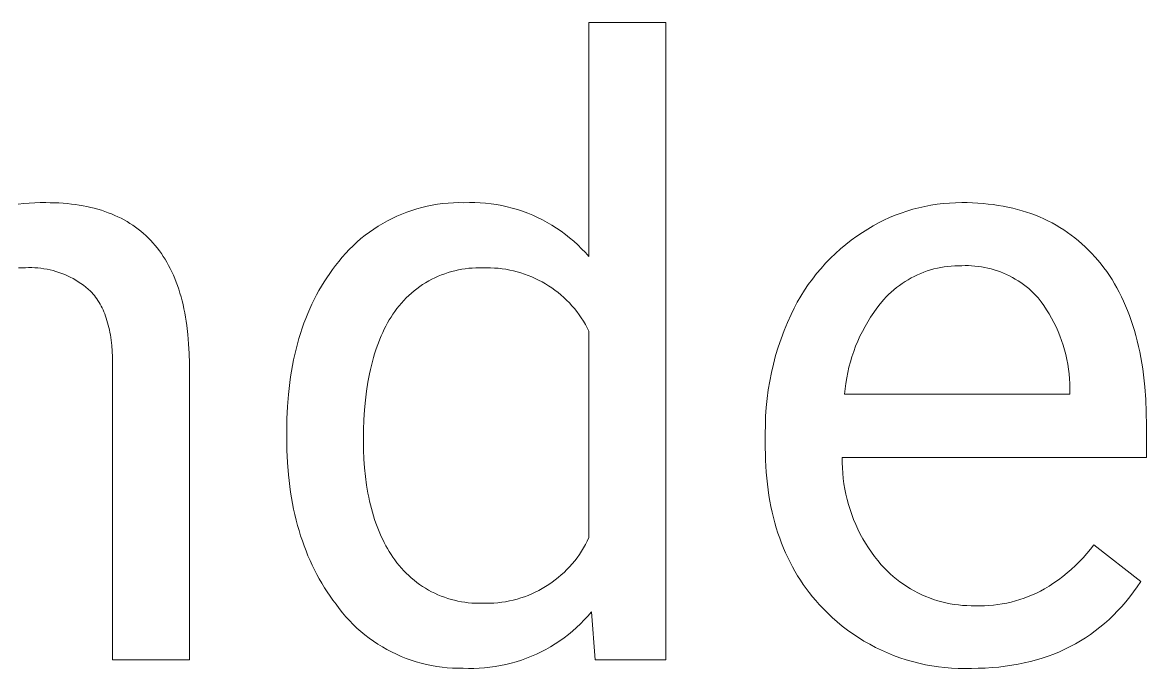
# Model space of a CAD drawing. Header units: millimetres. Extents: x 1348 to 6197, y -150 to 3238.
# Drawn here: x 4816.4 to 4901.7, y 232.7 to 281.8 of the extents above; entities that cross this region are included whole.
import ezdxf

# ---------------------------------------------------------------- set-up
doc = ezdxf.new("R2010")
doc.units = ezdxf.units.MM
doc.header["$MEASUREMENT"] = 0
doc.layers.add('Domyślny', color=7, linetype='Continuous', true_color=0x000000)

msp = doc.modelspace()

# ---------------------------------------------------------------- linework, layer by layer
at = {"layer": 'Domyślny', "color": 18, "lineweight": 15, "true_color": 0x000000}
for p, q in [((4859.392, 263.963), (4859.392, 281.759)), ((4859.392, 281.759), (4865.222, 281.759)), ((4865.222, 281.759), (4865.222, 233.315)), ((4816.041, 267.941), (4816.458, 267.995)), ((4816.458, 267.995), (4816.877, 268.034)), ((4816.877, 268.034), (4817.297, 268.059)), ((4817.297, 268.059), (4817.718, 268.07)), ((4817.718, 268.07), (4818.139, 268.067)), ((4818.139, 268.067), (4818.475, 268.064)), ((4818.475, 268.064), (4818.805, 268.055)), ((4818.805, 268.055), (4819.13, 268.04)), ((4819.13, 268.04), (4819.45, 268.019)), ((4819.45, 268.019), (4819.765, 267.992)), ((4819.765, 267.992), (4820.074, 267.959)), ((4820.074, 267.959), (4820.378, 267.921)), ((4820.378, 267.921), (4820.677, 267.876)), ((4820.677, 267.876), (4820.97, 267.825)), ((4820.97, 267.825), (4821.259, 267.769)), ((4821.259, 267.769), (4821.542, 267.706)), ((4821.542, 267.706), (4821.82, 267.637)), ((4821.82, 267.637), (4822.092, 267.563)), ((4822.092, 267.563), (4822.359, 267.483)), ((4822.359, 267.483), (4822.621, 267.396)), ((4822.621, 267.396), (4822.878, 267.304)), ((4822.878, 267.304), (4823.129, 267.205)), ((4845.172, 267.197), (4845.548, 267.343)), ((4845.548, 267.343), (4845.929, 267.475)), ((4845.929, 267.475), (4846.313, 267.595)), ((4846.313, 267.595), (4846.702, 267.702)), ((4846.702, 267.702), (4847.095, 267.795)), ((4847.095, 267.795), (4847.49, 267.874)), ((4847.49, 267.874), (4847.887, 267.94)), ((4847.887, 267.94), (4848.287, 267.993)), ((4848.287, 267.993), (4848.689, 268.032)), ((4848.689, 268.032), (4849.091, 268.057)), ((4849.091, 268.057), (4849.494, 268.068)), ((4849.494, 268.068), (4849.897, 268.065)), ((4849.897, 268.065), (4850.309, 268.077)), ((4850.309, 268.077), (4850.72, 268.074)), ((4850.72, 268.074), (4851.132, 268.057)), ((4851.132, 268.057), (4851.542, 268.026)), ((4851.542, 268.026), (4851.952, 267.98)), ((4851.952, 267.98), (4852.359, 267.92)), ((4852.359, 267.92), (4852.764, 267.846)), ((4852.764, 267.846), (4853.166, 267.758)), ((4853.166, 267.758), (4853.565, 267.656)), ((4853.565, 267.656), (4853.96, 267.54)), ((4853.96, 267.54), (4854.351, 267.41)), ((4854.351, 267.41), (4854.737, 267.267)), ((4854.737, 267.267), (4855.118, 267.11)), ((4882.659, 267.111), (4883.099, 267.277)), ((4883.099, 267.277), (4883.544, 267.427)), ((4883.544, 267.427), (4883.994, 267.562)), ((4883.994, 267.562), (4884.449, 267.681)), ((4884.449, 267.681), (4884.907, 267.785)), ((4884.907, 267.785), (4885.368, 267.872)), ((4885.368, 267.872), (4885.833, 267.944)), ((4885.833, 267.944), (4886.299, 268)), ((4886.299, 268), (4886.767, 268.039)), ((4886.767, 268.039), (4887.236, 268.063)), ((4887.236, 268.063), (4887.706, 268.07)), ((4887.706, 268.07), (4888.119, 268.066)), ((4888.119, 268.066), (4888.527, 268.053)), ((4888.527, 268.053), (4888.929, 268.032)), ((4888.929, 268.032), (4889.324, 268.002)), ((4889.324, 268.002), (4889.714, 267.963)), ((4889.714, 267.963), (4890.099, 267.916)), ((4890.099, 267.916), (4890.477, 267.861)), ((4890.477, 267.861), (4890.849, 267.797)), ((4890.849, 267.797), (4891.216, 267.724)), ((4891.216, 267.724), (4891.577, 267.643)), ((4891.577, 267.643), (4891.932, 267.553)), ((4891.932, 267.553), (4892.281, 267.455)), ((4892.281, 267.455), (4892.625, 267.348)), ((4892.625, 267.348), (4892.962, 267.233)), ((4892.962, 267.233), (4893.294, 267.109)), ((4823.129, 267.205), (4823.376, 267.101)), ((4823.376, 267.101), (4823.617, 266.991)), ((4823.617, 266.991), (4823.852, 266.875)), ((4823.852, 266.875), (4824.083, 266.752)), ((4824.083, 266.752), (4824.308, 266.624)), ((4824.308, 266.624), (4824.528, 266.49)), ((4824.528, 266.49), (4824.743, 266.35)), ((4843.379, 266.28), (4843.725, 266.488)), ((4843.725, 266.488), (4844.077, 266.683)), ((4844.077, 266.683), (4844.436, 266.867)), ((4844.436, 266.867), (4844.801, 267.038)), ((4844.801, 267.038), (4845.172, 267.197)), ((4855.118, 267.11), (4855.493, 266.94)), ((4855.493, 266.94), (4855.862, 266.757)), ((4855.862, 266.757), (4856.224, 266.562)), ((4856.224, 266.562), (4856.58, 266.354)), ((4880.966, 266.3), (4881.378, 266.525)), ((4881.378, 266.525), (4881.799, 266.735)), ((4881.799, 266.735), (4882.226, 266.93)), ((4882.226, 266.93), (4882.659, 267.111)), ((4893.294, 267.109), (4893.62, 266.976)), ((4893.62, 266.976), (4893.941, 266.835)), ((4893.941, 266.835), (4894.255, 266.685)), ((4894.255, 266.685), (4894.564, 266.526)), ((4894.564, 266.526), (4894.867, 266.359)), ((4824.743, 266.35), (4824.952, 266.204)), ((4824.952, 266.204), (4825.156, 266.052)), ((4825.156, 266.052), (4825.355, 265.894)), ((4825.355, 265.894), (4825.549, 265.73)), ((4825.549, 265.73), (4825.737, 265.56)), ((4825.737, 265.56), (4825.921, 265.384)), ((4842.074, 265.335), (4842.388, 265.587)), ((4842.388, 265.587), (4842.711, 265.83)), ((4842.711, 265.83), (4843.041, 266.06)), ((4843.041, 266.06), (4843.379, 266.28)), ((4856.58, 266.354), (4856.927, 266.133)), ((4856.927, 266.133), (4857.267, 265.901)), ((4857.267, 265.901), (4857.599, 265.657)), ((4857.599, 265.657), (4857.922, 265.401)), ((4879.731, 265.517), (4880.165, 265.809)), ((4880.165, 265.809), (4880.561, 266.062)), ((4880.561, 266.062), (4880.966, 266.3)), ((4894.867, 266.359), (4895.164, 266.183)), ((4895.164, 266.183), (4895.456, 265.999)), ((4895.456, 265.999), (4895.742, 265.806)), ((4895.742, 265.806), (4896.022, 265.604)), ((4896.022, 265.604), (4896.296, 265.393)), ((4825.921, 265.384), (4826.099, 265.202)), ((4826.099, 265.202), (4826.271, 265.015)), ((4826.271, 265.015), (4826.439, 264.821)), ((4826.439, 264.821), (4826.601, 264.621)), ((4841.187, 264.513), (4841.473, 264.797)), ((4841.473, 264.797), (4841.769, 265.071)), ((4841.769, 265.071), (4842.074, 265.335)), ((4857.922, 265.401), (4858.236, 265.134)), ((4858.236, 265.134), (4858.54, 264.857)), ((4858.54, 264.857), (4858.834, 264.569)), ((4878.495, 264.551), (4878.896, 264.887)), ((4878.896, 264.887), (4879.308, 265.209)), ((4879.308, 265.209), (4879.731, 265.517)), ((4896.296, 265.393), (4896.565, 265.174)), ((4896.565, 265.174), (4896.828, 264.947)), ((4896.828, 264.947), (4897.085, 264.71)), ((4897.085, 264.71), (4897.336, 264.465)), ((4826.601, 264.621), (4826.758, 264.416)), ((4826.758, 264.416), (4826.91, 264.204)), ((4826.91, 264.204), (4827.056, 263.986)), ((4827.056, 263.986), (4827.198, 263.763)), ((4840.389, 263.605), (4840.644, 263.917)), ((4840.644, 263.917), (4840.911, 264.22)), ((4840.911, 264.22), (4841.187, 264.513)), ((4858.834, 264.569), (4859.118, 264.271)), ((4859.118, 264.271), (4859.392, 263.963)), ((4877.366, 263.461), (4877.729, 263.837)), ((4877.729, 263.837), (4878.106, 264.201)), ((4878.106, 264.201), (4878.495, 264.551)), ((4897.336, 264.465), (4897.582, 264.211)), ((4897.582, 264.211), (4897.822, 263.949)), ((4897.822, 263.949), (4898.057, 263.678)), ((4816.363, 263.109), (4816.069, 263.11)), ((4816.596, 263.125), (4816.363, 263.109)), ((4816.83, 263.132), (4816.596, 263.125)), ((4817.064, 263.132), (4816.83, 263.132)), ((4817.298, 263.123), (4817.064, 263.132)), ((4817.531, 263.106), (4817.298, 263.123)), ((4817.764, 263.082), (4817.531, 263.106)), ((4817.996, 263.049), (4817.764, 263.082)), ((4818.226, 263.009), (4817.996, 263.049)), ((4818.455, 262.96), (4818.226, 263.009)), ((4818.682, 262.904), (4818.455, 262.96)), ((4827.198, 263.763), (4827.334, 263.533)), ((4827.334, 263.533), (4827.465, 263.298)), ((4827.465, 263.298), (4827.59, 263.057)), ((4827.59, 263.057), (4827.711, 262.809)), ((4839.695, 262.677), (4839.916, 262.984)), ((4839.916, 262.984), (4840.144, 263.285)), ((4840.144, 263.285), (4840.389, 263.605)), ((4849.731, 263.003), (4849.468, 262.954)), ((4849.997, 263.043), (4849.731, 263.003)), ((4850.263, 263.075), (4849.997, 263.043)), ((4850.53, 263.097), (4850.263, 263.075)), ((4850.798, 263.11), (4850.53, 263.097)), ((4851.066, 263.113), (4850.798, 263.11)), ((4851.334, 263.108), (4851.066, 263.113)), ((4851.626, 263.115), (4851.334, 263.108)), ((4851.918, 263.111), (4851.626, 263.115)), ((4852.21, 263.098), (4851.918, 263.111)), ((4852.501, 263.076), (4852.21, 263.098)), ((4852.791, 263.043), (4852.501, 263.076)), ((4853.08, 263), (4852.791, 263.043)), ((4853.368, 262.948), (4853.08, 263)), ((4876.679, 262.672), (4877.015, 263.073)), ((4877.015, 263.073), (4877.366, 263.461)), ((4885.596, 263.025), (4885.339, 262.953)), ((4885.855, 263.087), (4885.596, 263.025)), ((4886.116, 263.141), (4885.855, 263.087)), ((4886.379, 263.186), (4886.116, 263.141)), ((4886.643, 263.222), (4886.379, 263.186)), ((4886.908, 263.248), (4886.643, 263.222)), ((4887.173, 263.266), (4886.908, 263.248)), ((4887.44, 263.275), (4887.173, 263.266)), ((4887.706, 263.274), (4887.44, 263.275)), ((4887.956, 263.281), (4887.706, 263.274)), ((4888.206, 263.279), (4887.956, 263.281)), ((4888.456, 263.269), (4888.206, 263.279)), ((4888.705, 263.25), (4888.456, 263.269)), ((4888.953, 263.223), (4888.705, 263.25)), ((4889.201, 263.187), (4888.953, 263.223)), ((4889.447, 263.143), (4889.201, 263.187)), ((4889.691, 263.091), (4889.447, 263.143)), ((4889.934, 263.03), (4889.691, 263.091)), ((4890.174, 262.961), (4889.934, 263.03)), ((4890.412, 262.884), (4890.174, 262.961)), ((4898.057, 263.678), (4898.283, 263.4)), ((4898.283, 263.4), (4898.503, 263.115)), ((4898.503, 263.115), (4898.715, 262.823)), ((4818.907, 262.84), (4818.682, 262.904)), ((4819.13, 262.768), (4818.907, 262.84)), ((4819.35, 262.689), (4819.13, 262.768)), ((4819.567, 262.602), (4819.35, 262.689)), ((4819.782, 262.508), (4819.567, 262.602)), ((4819.992, 262.407), (4819.782, 262.508)), ((4820.2, 262.298), (4819.992, 262.407)), ((4820.403, 262.183), (4820.2, 262.298)), ((4820.602, 262.06), (4820.403, 262.183)), ((4827.711, 262.809), (4827.826, 262.556)), ((4827.826, 262.556), (4827.936, 262.297)), ((4827.936, 262.297), (4828.041, 262.031)), ((4839.275, 262.044), (4839.481, 262.363)), ((4839.481, 262.363), (4839.695, 262.677)), ((4847.215, 262.114), (4846.984, 261.979)), ((4847.451, 262.241), (4847.215, 262.114)), ((4847.692, 262.36), (4847.451, 262.241)), ((4847.936, 262.471), (4847.692, 262.36)), ((4848.184, 262.573), (4847.936, 262.471)), ((4848.435, 262.667), (4848.184, 262.573)), ((4848.689, 262.752), (4848.435, 262.667)), ((4848.947, 262.828), (4848.689, 262.752)), ((4849.206, 262.895), (4848.947, 262.828)), ((4849.468, 262.954), (4849.206, 262.895)), ((4853.653, 262.885), (4853.368, 262.948)), ((4853.936, 262.813), (4853.653, 262.885)), ((4854.217, 262.732), (4853.936, 262.813)), ((4854.494, 262.641), (4854.217, 262.732)), ((4854.768, 262.54), (4854.494, 262.641)), ((4855.039, 262.431), (4854.768, 262.54)), ((4855.306, 262.312), (4855.039, 262.431)), ((4855.569, 262.184), (4855.306, 262.312)), ((4855.827, 262.047), (4855.569, 262.184)), ((4876.049, 261.837), (4876.356, 262.26)), ((4876.356, 262.26), (4876.679, 262.672)), ((4883.632, 262.213), (4883.405, 262.075)), ((4883.865, 262.344), (4883.632, 262.213)), ((4884.101, 262.466), (4883.865, 262.344)), ((4884.342, 262.58), (4884.101, 262.466)), ((4884.586, 262.686), (4884.342, 262.58)), ((4884.834, 262.784), (4884.586, 262.686)), ((4885.085, 262.873), (4884.834, 262.784)), ((4885.339, 262.953), (4885.085, 262.873)), ((4890.647, 262.799), (4890.412, 262.884)), ((4890.879, 262.706), (4890.647, 262.799)), ((4891.107, 262.606), (4890.879, 262.706)), ((4891.333, 262.497), (4891.107, 262.606)), ((4891.554, 262.381), (4891.333, 262.497)), ((4891.771, 262.257), (4891.554, 262.381)), ((4891.984, 262.127), (4891.771, 262.257)), ((4892.192, 261.988), (4891.984, 262.127)), ((4898.715, 262.823), (4898.92, 262.523)), ((4898.92, 262.523), (4899.118, 262.216)), ((4899.118, 262.216), (4899.308, 261.902)), ((4820.797, 261.931), (4820.602, 262.06)), ((4820.988, 261.795), (4820.797, 261.931)), ((4821.174, 261.653), (4820.988, 261.795)), ((4821.354, 261.504), (4821.174, 261.653)), ((4821.53, 261.349), (4821.354, 261.504)), ((4821.633, 261.238), (4821.53, 261.349)), ((4828.041, 262.031), (4828.14, 261.76)), ((4828.14, 261.76), (4828.234, 261.483)), ((4828.234, 261.483), (4828.323, 261.2)), ((4838.699, 261.049), (4838.883, 261.387)), ((4838.883, 261.387), (4839.076, 261.718)), ((4839.076, 261.718), (4839.275, 262.044)), ((4846.108, 261.361), (4845.903, 261.188)), ((4846.319, 261.527), (4846.108, 261.361)), ((4846.535, 261.685), (4846.319, 261.527)), ((4846.757, 261.836), (4846.535, 261.685)), ((4846.984, 261.979), (4846.757, 261.836)), ((4856.08, 261.902), (4855.827, 262.047)), ((4856.328, 261.748), (4856.08, 261.902)), ((4856.571, 261.585), (4856.328, 261.748)), ((4856.808, 261.415), (4856.571, 261.585)), ((4857.039, 261.236), (4856.808, 261.415)), ((4875.478, 260.96), (4875.755, 261.404)), ((4875.755, 261.404), (4876.049, 261.837)), ((4882.344, 261.271), (4882.15, 261.09)), ((4882.545, 261.447), (4882.344, 261.271)), ((4882.752, 261.615), (4882.545, 261.447)), ((4882.964, 261.776), (4882.752, 261.615)), ((4883.182, 261.929), (4882.964, 261.776)), ((4883.405, 262.075), (4883.182, 261.929)), ((4892.396, 261.843), (4892.192, 261.988)), ((4892.594, 261.691), (4892.396, 261.843)), ((4892.788, 261.533), (4892.594, 261.691)), ((4892.975, 261.368), (4892.788, 261.533)), ((4893.157, 261.196), (4892.975, 261.368)), ((4899.308, 261.902), (4899.491, 261.581)), ((4899.491, 261.581), (4899.668, 261.252)), ((4899.668, 261.252), (4899.837, 260.915)), ((4821.732, 261.123), (4821.633, 261.238)), ((4821.828, 261.005), (4821.732, 261.123)), ((4821.921, 260.882), (4821.828, 261.005)), ((4822.011, 260.756), (4821.921, 260.882)), ((4822.097, 260.625), (4822.011, 260.756)), ((4822.18, 260.491), (4822.097, 260.625)), ((4822.26, 260.353), (4822.18, 260.491)), ((4828.323, 261.2), (4828.407, 260.911)), ((4828.407, 260.911), (4828.486, 260.616)), ((4828.486, 260.616), (4828.559, 260.315)), ((4838.351, 260.356), (4838.521, 260.706)), ((4838.521, 260.706), (4838.699, 261.049)), ((4845.145, 260.43), (4844.973, 260.225)), ((4845.325, 260.629), (4845.145, 260.43)), ((4845.511, 260.822), (4845.325, 260.629)), ((4845.704, 261.009), (4845.511, 260.822)), ((4845.903, 261.188), (4845.704, 261.009)), ((4857.264, 261.05), (4857.039, 261.236)), ((4857.483, 260.856), (4857.264, 261.05)), ((4857.694, 260.655), (4857.483, 260.856)), ((4857.899, 260.447), (4857.694, 260.655)), ((4858.097, 260.232), (4857.899, 260.447)), ((4874.969, 260.046), (4875.216, 260.508)), ((4875.216, 260.508), (4875.478, 260.96)), ((4881.78, 260.706), (4881.515, 260.385)), ((4881.961, 260.901), (4881.78, 260.706)), ((4882.15, 261.09), (4881.961, 260.901)), ((4893.333, 261.019), (4893.157, 261.196)), ((4893.503, 260.836), (4893.333, 261.019)), ((4893.73, 260.541), (4893.503, 260.836)), ((4893.947, 260.238), (4893.73, 260.541)), ((4899.837, 260.915), (4899.998, 260.572)), ((4899.998, 260.572), (4900.153, 260.221)), ((4822.337, 260.211), (4822.26, 260.353)), ((4822.41, 260.066), (4822.337, 260.211)), ((4822.48, 259.916), (4822.41, 260.066)), ((4822.547, 259.763), (4822.48, 259.916)), ((4822.61, 259.605), (4822.547, 259.763)), ((4822.67, 259.444), (4822.61, 259.605)), ((4828.559, 260.315), (4828.627, 260.008)), ((4828.627, 260.008), (4828.69, 259.695)), ((4828.69, 259.695), (4828.748, 259.376)), ((4837.883, 259.271), (4838.032, 259.639)), ((4838.032, 259.639), (4838.187, 260.001)), ((4838.187, 260.001), (4838.351, 260.356)), ((4844.503, 259.588), (4844.361, 259.373)), ((4844.649, 259.797), (4844.503, 259.588)), ((4844.807, 260.014), (4844.649, 259.797)), ((4844.973, 260.225), (4844.807, 260.014)), ((4858.287, 260.01), (4858.097, 260.232)), ((4858.469, 259.782), (4858.287, 260.01)), ((4858.644, 259.548), (4858.469, 259.782)), ((4858.81, 259.308), (4858.644, 259.548)), ((4874.465, 258.966), (4874.739, 259.576)), ((4874.739, 259.576), (4874.969, 260.046)), ((4881.017, 259.716), (4880.785, 259.369)), ((4881.26, 260.054), (4881.017, 259.716)), ((4881.515, 260.385), (4881.26, 260.054)), ((4894.153, 259.928), (4893.947, 260.238)), ((4894.349, 259.612), (4894.153, 259.928)), ((4894.534, 259.289), (4894.349, 259.612)), ((4900.153, 260.221), (4900.3, 259.862)), ((4900.3, 259.862), (4900.441, 259.497)), ((4822.728, 259.279), (4822.67, 259.444)), ((4822.781, 259.111), (4822.728, 259.279)), ((4822.832, 258.938), (4822.781, 259.111)), ((4822.879, 258.762), (4822.832, 258.938)), ((4822.924, 258.581), (4822.879, 258.762)), ((4828.748, 259.376), (4828.801, 259.051)), ((4828.801, 259.051), (4828.848, 258.72)), ((4828.848, 258.72), (4828.927, 258.04)), ((4837.607, 258.518), (4837.741, 258.898)), ((4837.741, 258.898), (4837.883, 259.271)), ((4844.092, 258.923), (4843.964, 258.689)), ((4844.224, 259.151), (4844.092, 258.923)), ((4844.361, 259.373), (4844.224, 259.151)), ((4858.969, 259.062), (4858.81, 259.308)), ((4859.119, 258.812), (4858.969, 259.062)), ((4859.26, 258.556), (4859.119, 258.812)), ((4874.21, 258.348), (4874.465, 258.966)), ((4880.565, 259.015), (4880.357, 258.654)), ((4880.785, 259.369), (4880.565, 259.015)), ((4894.708, 258.96), (4894.534, 259.289)), ((4894.871, 258.626), (4894.708, 258.96)), ((4900.441, 259.497), (4900.574, 259.123)), ((4900.574, 259.123), (4900.7, 258.743)), ((4900.7, 258.743), (4900.818, 258.355)), ((4822.965, 258.397), (4822.924, 258.581)), ((4823.002, 258.209), (4822.965, 258.397)), ((4823.037, 258.018), (4823.002, 258.209)), ((4823.068, 257.822), (4823.037, 258.018)), ((4828.927, 258.04), (4828.985, 257.337)), ((4837.36, 257.74), (4837.48, 258.132)), ((4837.48, 258.132), (4837.607, 258.518)), ((4843.608, 257.948), (4843.498, 257.688)), ((4843.722, 258.201), (4843.608, 257.948)), ((4843.841, 258.448), (4843.722, 258.201)), ((4843.964, 258.689), (4843.841, 258.448)), ((4859.392, 258.296), (4859.26, 258.556)), ((4859.392, 242.616), (4859.392, 258.296)), ((4873.976, 257.721), (4874.21, 258.348)), ((4879.976, 257.913), (4879.805, 257.533)), ((4880.16, 258.287), (4879.976, 257.913)), ((4880.357, 258.654), (4880.16, 258.287)), ((4895.023, 258.286), (4894.871, 258.626)), ((4895.163, 257.941), (4895.023, 258.286)), ((4895.291, 257.592), (4895.163, 257.941)), ((4900.818, 258.355), (4900.93, 257.959)), ((4900.93, 257.959), (4901.034, 257.557)), ((4823.097, 257.623), (4823.068, 257.822)), ((4823.144, 257.213), (4823.097, 257.623)), ((4823.178, 256.787), (4823.144, 257.213)), ((4828.985, 257.337), (4829.022, 256.61)), ((4837.142, 256.939), (4837.248, 257.343)), ((4837.248, 257.343), (4837.36, 257.74)), ((4843.293, 257.15), (4843.197, 256.872)), ((4843.393, 257.422), (4843.293, 257.15)), ((4843.498, 257.688), (4843.393, 257.422)), ((4873.569, 256.447), (4873.762, 257.088)), ((4873.762, 257.088), (4873.976, 257.721)), ((4879.646, 257.148), (4879.499, 256.757)), ((4879.805, 257.533), (4879.646, 257.148)), ((4895.408, 257.239), (4895.291, 257.592)), ((4895.513, 256.882), (4895.408, 257.239)), ((4901.034, 257.557), (4901.131, 257.146)), ((4901.131, 257.146), (4901.221, 256.728)), ((4823.2, 256.347), (4823.178, 256.787)), ((4823.209, 255.891), (4823.2, 256.347)), ((4829.022, 256.61), (4829.039, 255.859)), ((4836.953, 256.113), (4837.044, 256.529)), ((4837.044, 256.529), (4837.142, 256.939)), ((4843.02, 256.296), (4842.938, 255.999)), ((4843.106, 256.587), (4843.02, 256.296)), ((4843.197, 256.872), (4843.106, 256.587)), ((4873.396, 255.801), (4873.569, 256.447)), ((4879.366, 256.362), (4879.246, 255.963)), ((4879.499, 256.757), (4879.366, 256.362)), ((4895.605, 256.521), (4895.513, 256.882)), ((4895.686, 256.158), (4895.605, 256.521)), ((4895.754, 255.792), (4895.686, 256.158)), ((4901.221, 256.728), (4901.304, 256.303)), ((4901.304, 256.303), (4901.379, 255.871)), ((4823.209, 233.316), (4823.209, 255.891)), ((4829.039, 255.859), (4829.039, 233.316)), ((4836.793, 255.264), (4836.87, 255.692)), ((4836.87, 255.692), (4836.953, 256.113)), ((4842.788, 255.386), (4842.72, 255.07)), ((4842.861, 255.696), (4842.788, 255.386)), ((4842.938, 255.999), (4842.861, 255.696)), ((4873.245, 255.15), (4873.396, 255.801)), ((4879.139, 255.56), (4879.046, 255.154)), ((4879.246, 255.963), (4879.139, 255.56)), ((4895.81, 255.424), (4895.754, 255.792)), ((4895.853, 255.055), (4895.81, 255.424)), ((4901.379, 255.871), (4901.447, 255.43)), ((4901.447, 255.43), (4901.509, 254.983)), ((4836.663, 254.39), (4836.724, 254.83)), ((4836.724, 254.83), (4836.793, 255.264)), ((4842.72, 255.07), (4842.598, 254.42)), ((4873.006, 253.834), (4873.115, 254.494)), ((4873.115, 254.494), (4873.245, 255.15)), ((4878.966, 254.745), (4878.9, 254.333)), ((4879.046, 255.154), (4878.966, 254.745)), ((4895.885, 254.684), (4895.853, 255.055)), ((4895.903, 254.312), (4895.885, 254.684)), ((4901.509, 254.983), (4901.609, 254.065)), ((4836.561, 253.493), (4836.608, 253.945)), ((4836.608, 253.945), (4836.663, 254.39)), ((4842.495, 253.744), (4842.41, 253.044)), ((4842.598, 254.42), (4842.495, 253.744)), ((4872.919, 253.171), (4873.006, 253.834)), ((4878.847, 253.919), (4878.808, 253.504)), ((4878.9, 254.333), (4878.847, 253.919)), ((4895.909, 253.94), (4895.903, 254.312)), ((4895.909, 253.504), (4895.909, 253.94)), ((4901.609, 254.065), (4901.681, 253.117)), ((4836.488, 252.572), (4836.561, 253.493)), ((4842.41, 253.044), (4842.344, 252.319)), ((4872.853, 252.505), (4872.919, 253.171)), ((4878.808, 253.504), (4895.909, 253.504)), ((4901.681, 253.117), (4901.724, 252.139)), ((4836.444, 251.627), (4836.488, 252.572)), ((4842.344, 252.319), (4842.297, 251.569)), ((4872.809, 251.838), (4872.853, 252.505)), ((4901.724, 252.139), (4901.739, 251.131)), ((4836.43, 250.658), (4836.444, 251.627)), ((4842.297, 251.569), (4842.269, 250.795)), ((4872.785, 250.501), (4872.786, 251.17)), ((4872.786, 251.17), (4872.809, 251.838)), ((4901.739, 251.131), (4901.739, 248.708)), ((4836.43, 250.222), (4836.43, 250.658)), ((4836.444, 249.255), (4836.43, 250.222)), ((4842.269, 250.795), (4842.259, 249.995)), ((4872.785, 249.435), (4872.785, 250.501)), ((4842.259, 249.995), (4842.269, 249.279)), ((4872.79, 248.961), (4872.785, 249.435)), ((4836.489, 248.312), (4836.444, 249.255)), ((4842.269, 249.279), (4842.297, 248.582)), ((4842.297, 248.582), (4842.344, 247.904)), ((4872.802, 248.493), (4872.79, 248.961)), ((4872.824, 248.031), (4872.802, 248.493)), ((4878.631, 248.708), (4878.629, 248.305)), ((4901.739, 248.708), (4878.631, 248.708)), ((4836.562, 247.393), (4836.489, 248.312)), ((4842.344, 247.904), (4842.41, 247.247)), ((4872.853, 247.575), (4872.824, 248.031)), ((4878.629, 248.305), (4878.641, 247.902)), ((4878.641, 247.902), (4878.667, 247.5)), ((4836.61, 246.942), (4836.562, 247.393)), ((4836.665, 246.497), (4836.61, 246.942)), ((4842.41, 247.247), (4842.495, 246.609)), ((4872.892, 247.125), (4872.853, 247.575)), ((4872.939, 246.681), (4872.892, 247.125)), ((4878.667, 247.5), (4878.706, 247.098)), ((4878.706, 247.098), (4878.758, 246.698)), ((4836.728, 246.058), (4836.665, 246.497)), ((4836.798, 245.624), (4836.728, 246.058)), ((4842.495, 246.609), (4842.598, 245.991)), ((4842.598, 245.991), (4842.657, 245.69)), ((4872.994, 246.243), (4872.939, 246.681)), ((4873.058, 245.811), (4872.994, 246.243)), ((4878.758, 246.698), (4878.824, 246.3)), ((4878.824, 246.3), (4878.903, 245.905)), ((4878.903, 245.905), (4878.995, 245.512)), ((4836.875, 245.196), (4836.798, 245.624)), ((4836.959, 244.774), (4836.875, 245.196)), ((4842.657, 245.69), (4842.72, 245.394)), ((4842.72, 245.394), (4842.788, 245.102)), ((4842.788, 245.102), (4842.861, 244.816)), ((4873.13, 245.385), (4873.058, 245.811)), ((4873.211, 244.965), (4873.13, 245.385)), ((4878.995, 245.512), (4879.1, 245.123)), ((4879.1, 245.123), (4879.219, 244.738)), ((4837.051, 244.358), (4836.959, 244.774)), ((4837.15, 243.948), (4837.051, 244.358)), ((4842.861, 244.816), (4842.938, 244.535)), ((4842.938, 244.535), (4843.02, 244.258)), ((4843.02, 244.258), (4843.106, 243.987)), ((4873.3, 244.551), (4873.211, 244.965)), ((4873.398, 244.143), (4873.3, 244.551)), ((4879.219, 244.738), (4879.35, 244.356)), ((4879.35, 244.356), (4879.493, 243.979)), ((4837.257, 243.543), (4837.15, 243.948)), ((4837.37, 243.145), (4837.257, 243.543)), ((4843.106, 243.987), (4843.197, 243.721)), ((4843.197, 243.721), (4843.293, 243.46)), ((4843.293, 243.46), (4843.393, 243.203)), ((4873.505, 243.741), (4873.398, 244.143)), ((4873.62, 243.344), (4873.505, 243.741)), ((4873.743, 242.954), (4873.62, 243.344)), ((4879.493, 243.979), (4879.65, 243.608)), ((4879.65, 243.608), (4879.818, 243.241)), ((4837.491, 242.752), (4837.37, 243.145)), ((4837.619, 242.364), (4837.491, 242.752)), ((4843.393, 243.203), (4843.498, 242.952)), ((4843.498, 242.952), (4843.608, 242.706)), ((4843.608, 242.706), (4843.722, 242.465)), ((4859.264, 242.348), (4859.392, 242.616)), ((4873.875, 242.57), (4873.743, 242.954)), ((4874.016, 242.192), (4873.875, 242.57)), ((4879.818, 243.241), (4879.999, 242.881)), ((4879.999, 242.881), (4880.192, 242.526)), ((4880.192, 242.526), (4880.396, 242.179)), ((4837.755, 241.983), (4837.619, 242.364)), ((4837.898, 241.607), (4837.755, 241.983)), ((4843.722, 242.465), (4843.841, 242.229)), ((4843.841, 242.229), (4843.964, 241.998)), ((4843.964, 241.998), (4844.092, 241.773)), ((4844.092, 241.773), (4844.224, 241.552)), ((4858.825, 241.573), (4858.98, 241.826)), ((4858.98, 241.826), (4859.127, 242.085)), ((4859.127, 242.085), (4859.264, 242.348)), ((4874.165, 241.82), (4874.016, 242.192)), ((4874.322, 241.454), (4874.165, 241.82)), ((4880.396, 242.179), (4880.612, 241.838)), ((4880.612, 241.838), (4880.839, 241.505)), ((4897.205, 241.4), (4897.475, 241.724)), ((4897.475, 241.724), (4897.734, 242.055)), ((4897.734, 242.055), (4901.303, 239.278)), ((4838.048, 241.237), (4837.898, 241.607)), ((4838.205, 240.873), (4838.048, 241.237)), ((4838.37, 240.515), (4838.205, 240.873)), ((4844.224, 241.552), (4844.361, 241.336)), ((4844.361, 241.336), (4844.503, 241.126)), ((4844.503, 241.126), (4844.649, 240.92)), ((4844.649, 240.92), (4844.807, 240.706)), ((4858.119, 240.619), (4858.308, 240.848)), ((4858.308, 240.848), (4858.489, 241.084)), ((4858.489, 241.084), (4858.661, 241.326)), ((4858.661, 241.326), (4858.825, 241.573)), ((4874.488, 241.094), (4874.322, 241.454)), ((4874.663, 240.74), (4874.488, 241.094)), ((4880.839, 241.505), (4881.078, 241.18)), ((4881.078, 241.18), (4881.326, 240.862)), ((4881.326, 240.862), (4881.586, 240.554)), ((4896.334, 240.486), (4896.634, 240.781)), ((4896.634, 240.781), (4896.925, 241.086)), ((4896.925, 241.086), (4897.205, 241.4)), ((4838.541, 240.162), (4838.37, 240.515)), ((4838.721, 239.815), (4838.541, 240.162)), ((4844.807, 240.706), (4844.972, 240.497)), ((4844.972, 240.497), (4845.144, 240.294)), ((4845.144, 240.294), (4845.322, 240.097)), ((4845.322, 240.097), (4845.508, 239.906)), ((4857.288, 239.772), (4857.507, 239.973)), ((4857.507, 239.973), (4857.719, 240.181)), ((4857.719, 240.181), (4857.923, 240.397)), ((4857.923, 240.397), (4858.119, 240.619)), ((4874.846, 240.392), (4874.663, 240.74)), ((4875.038, 240.05), (4874.846, 240.392)), ((4875.238, 239.714), (4875.038, 240.05)), ((4881.586, 240.554), (4881.804, 240.316)), ((4881.804, 240.316), (4882.029, 240.086)), ((4882.029, 240.086), (4882.263, 239.865)), ((4895.379, 239.661), (4895.706, 239.925)), ((4895.706, 239.925), (4896.025, 240.2)), ((4896.025, 240.2), (4896.334, 240.486)), ((4838.907, 239.473), (4838.721, 239.815)), ((4839.1, 239.138), (4838.907, 239.473)), ((4839.301, 238.808), (4839.1, 239.138)), ((4845.508, 239.906), (4845.699, 239.721)), ((4845.699, 239.721), (4845.897, 239.543)), ((4845.897, 239.543), (4846.101, 239.372)), ((4846.101, 239.372), (4846.31, 239.208)), ((4846.31, 239.208), (4846.525, 239.051)), ((4856.348, 239.048), (4856.592, 239.217)), ((4856.592, 239.217), (4856.831, 239.394)), ((4856.831, 239.394), (4857.063, 239.579)), ((4857.063, 239.579), (4857.288, 239.772)), ((4875.446, 239.384), (4875.238, 239.714)), ((4875.664, 239.06), (4875.446, 239.384)), ((4875.889, 238.742), (4875.664, 239.06)), ((4882.263, 239.865), (4882.504, 239.651)), ((4882.504, 239.651), (4882.753, 239.446)), ((4882.753, 239.446), (4883.009, 239.25)), ((4883.009, 239.25), (4883.271, 239.063)), ((4883.271, 239.063), (4883.539, 238.885)), ((4894.347, 238.933), (4894.699, 239.164)), ((4894.699, 239.164), (4895.043, 239.407)), ((4895.043, 239.407), (4895.379, 239.661)), ((4901.303, 239.278), (4901.03, 238.873)), ((4839.509, 238.484), (4839.301, 238.808)), ((4839.724, 238.165), (4839.509, 238.484)), ((4846.525, 239.051), (4846.745, 238.901)), ((4846.745, 238.901), (4846.971, 238.759)), ((4846.971, 238.759), (4847.2, 238.625)), ((4847.2, 238.625), (4847.435, 238.499)), ((4847.435, 238.499), (4847.673, 238.381)), ((4847.673, 238.381), (4847.915, 238.27)), ((4847.915, 238.27), (4848.161, 238.169)), ((4854.495, 238.119), (4854.772, 238.223)), ((4854.772, 238.223), (4855.046, 238.338)), ((4855.046, 238.338), (4855.316, 238.462)), ((4855.316, 238.462), (4855.582, 238.595)), ((4855.582, 238.595), (4855.842, 238.737)), ((4855.842, 238.737), (4856.098, 238.888)), ((4856.098, 238.888), (4856.348, 239.048)), ((4876.123, 238.43), (4875.889, 238.742)), ((4876.366, 238.124), (4876.123, 238.43)), ((4883.539, 238.885), (4883.814, 238.716)), ((4883.814, 238.716), (4884.094, 238.558)), ((4884.094, 238.558), (4884.38, 238.409)), ((4884.38, 238.409), (4884.671, 238.27)), ((4884.671, 238.27), (4884.966, 238.141)), ((4892.753, 238.127), (4893.069, 238.258)), ((4893.069, 238.258), (4893.38, 238.399)), ((4893.38, 238.399), (4893.687, 238.551)), ((4893.687, 238.551), (4893.988, 238.713)), ((4893.988, 238.713), (4894.347, 238.933)), ((4900.75, 238.48), (4900.461, 238.1)), ((4901.03, 238.873), (4900.75, 238.48)), ((4839.946, 237.852), (4839.724, 238.165)), ((4840.176, 237.545), (4839.946, 237.852)), ((4840.415, 237.222), (4840.176, 237.545)), ((4848.161, 238.169), (4848.41, 238.075)), ((4848.41, 238.075), (4848.662, 237.99)), ((4848.662, 237.99), (4848.917, 237.914)), ((4848.917, 237.914), (4849.175, 237.846)), ((4849.175, 237.846), (4849.434, 237.787)), ((4849.434, 237.787), (4849.696, 237.738)), ((4849.696, 237.738), (4849.959, 237.696)), ((4849.959, 237.696), (4850.223, 237.664)), ((4850.223, 237.664), (4850.488, 237.641)), ((4850.488, 237.641), (4850.754, 237.627)), ((4850.754, 237.627), (4851.02, 237.622)), ((4851.02, 237.622), (4851.286, 237.626)), ((4851.286, 237.626), (4851.583, 237.62)), ((4851.583, 237.62), (4851.88, 237.624)), ((4851.88, 237.624), (4852.176, 237.638)), ((4852.176, 237.638), (4852.472, 237.663)), ((4852.472, 237.663), (4852.767, 237.697)), ((4852.767, 237.697), (4853.06, 237.742)), ((4853.06, 237.742), (4853.352, 237.798)), ((4853.352, 237.798), (4853.642, 237.863)), ((4853.642, 237.863), (4853.929, 237.938)), ((4853.929, 237.938), (4854.213, 238.023)), ((4854.213, 238.023), (4854.495, 238.119)), ((4876.617, 237.825), (4876.366, 238.124)), ((4876.877, 237.531), (4876.617, 237.825)), ((4877.145, 237.243), (4876.877, 237.531)), ((4884.966, 238.141), (4885.266, 238.023)), ((4885.266, 238.023), (4885.57, 237.915)), ((4885.57, 237.915), (4885.877, 237.818)), ((4885.877, 237.818), (4886.187, 237.731)), ((4886.187, 237.731), (4886.5, 237.656)), ((4886.5, 237.656), (4886.816, 237.591)), ((4886.816, 237.591), (4887.134, 237.538)), ((4887.134, 237.538), (4887.453, 237.495)), ((4887.453, 237.495), (4887.774, 237.464)), ((4887.774, 237.464), (4888.095, 237.444)), ((4888.095, 237.444), (4888.417, 237.435)), ((4888.417, 237.435), (4888.739, 237.437)), ((4888.739, 237.437), (4889.081, 237.431)), ((4889.081, 237.431), (4889.423, 237.437)), ((4889.423, 237.437), (4889.764, 237.455)), ((4889.764, 237.455), (4890.105, 237.484)), ((4890.105, 237.484), (4890.444, 237.524)), ((4890.444, 237.524), (4890.782, 237.576)), ((4890.782, 237.576), (4891.118, 237.64)), ((4891.118, 237.64), (4891.451, 237.715)), ((4891.451, 237.715), (4891.782, 237.801)), ((4891.782, 237.801), (4892.109, 237.899)), ((4892.109, 237.899), (4892.433, 238.008)), ((4892.433, 238.008), (4892.753, 238.127)), ((4899.858, 237.379), (4899.543, 237.037)), ((4900.163, 237.733), (4899.858, 237.379)), ((4900.461, 238.1), (4900.163, 237.733)), ((4840.665, 236.908), (4840.415, 237.222)), ((4840.925, 236.602), (4840.665, 236.908)), ((4841.196, 236.306), (4840.925, 236.602)), ((4859.304, 236.654), (4859.028, 236.353)), ((4859.57, 236.964), (4859.304, 236.654)), ((4859.86, 233.315), (4859.57, 236.964)), ((4877.498, 236.887), (4877.145, 237.243)), ((4877.863, 236.542), (4877.498, 236.887)), ((4878.24, 236.211), (4877.863, 236.542)), ((4899.221, 236.709), (4898.89, 236.393)), ((4899.543, 237.037), (4899.221, 236.709)), ((4841.477, 236.019), (4841.196, 236.306)), ((4841.768, 235.742), (4841.477, 236.019)), ((4842.068, 235.475), (4841.768, 235.742)), ((4858.445, 235.781), (4858.139, 235.51)), ((4858.741, 236.062), (4858.445, 235.781)), ((4859.028, 236.353), (4858.741, 236.062)), ((4878.627, 235.892), (4878.24, 236.211)), ((4879.025, 235.586), (4878.627, 235.892)), ((4898.203, 235.8), (4897.846, 235.523)), ((4898.55, 236.09), (4898.203, 235.8)), ((4898.89, 236.393), (4898.55, 236.09)), ((4842.378, 235.219), (4842.068, 235.475)), ((4842.696, 234.974), (4842.378, 235.219)), ((4843.022, 234.739), (4842.696, 234.974)), ((4857.5, 235.001), (4857.168, 234.763)), ((4857.824, 235.25), (4857.5, 235.001)), ((4858.139, 235.51), (4857.824, 235.25)), ((4879.434, 235.294), (4879.025, 235.586)), ((4879.851, 235.016), (4879.434, 235.294)), ((4880.278, 234.752), (4879.851, 235.016)), ((4897.109, 235.006), (4896.727, 234.768)), ((4897.482, 235.258), (4897.109, 235.006)), ((4897.846, 235.523), (4897.482, 235.258)), ((4843.356, 234.517), (4843.022, 234.739)), ((4843.698, 234.306), (4843.356, 234.517)), ((4844.047, 234.107), (4843.698, 234.306)), ((4844.403, 233.92), (4844.047, 234.107)), ((4855.763, 233.931), (4855.395, 233.754)), ((4856.124, 234.121), (4855.763, 233.931)), ((4856.479, 234.323), (4856.124, 234.121)), ((4856.827, 234.537), (4856.479, 234.323)), ((4857.168, 234.763), (4856.827, 234.537)), ((4880.714, 234.503), (4880.278, 234.752)), ((4881.157, 234.268), (4880.714, 234.503)), ((4881.609, 234.049), (4881.157, 234.268)), ((4882.067, 233.845), (4881.609, 234.049)), ((4895.118, 233.941), (4894.695, 233.767)), ((4895.533, 234.128), (4895.118, 233.941)), ((4895.939, 234.329), (4895.533, 234.128)), ((4896.338, 234.542), (4895.939, 234.329)), ((4896.727, 234.768), (4896.338, 234.542)), ((4829.039, 233.316), (4823.209, 233.316)), ((4844.765, 233.746), (4844.403, 233.92)), ((4845.132, 233.584), (4844.765, 233.746)), ((4845.505, 233.435), (4845.132, 233.584)), ((4845.883, 233.299), (4845.505, 233.435)), ((4846.266, 233.177), (4845.883, 233.299)), ((4846.652, 233.067), (4846.266, 233.177)), ((4853.868, 233.175), (4853.475, 233.064)), ((4854.257, 233.3), (4853.868, 233.175)), ((4854.641, 233.438), (4854.257, 233.3)), ((4855.021, 233.59), (4854.641, 233.438)), ((4855.395, 233.754), (4855.021, 233.59)), ((4865.222, 233.315), (4859.86, 233.315)), ((4882.533, 233.657), (4882.067, 233.845)), ((4883.004, 233.484), (4882.533, 233.657)), ((4883.481, 233.328), (4883.004, 233.484)), ((4883.963, 233.187), (4883.481, 233.328)), ((4884.449, 233.063), (4883.963, 233.187)), ((4892.453, 233.088), (4891.98, 232.991)), ((4892.918, 233.198), (4892.453, 233.088)), ((4893.375, 233.321), (4892.918, 233.198)), ((4893.823, 233.456), (4893.375, 233.321)), ((4894.263, 233.605), (4893.823, 233.456)), ((4894.695, 233.767), (4894.263, 233.605)), ((4847.042, 232.971), (4846.652, 233.067)), ((4847.435, 232.889), (4847.042, 232.971)), ((4847.831, 232.821), (4847.435, 232.889)), ((4848.229, 232.766), (4847.831, 232.821)), ((4848.629, 232.725), (4848.229, 232.766)), ((4849.029, 232.697), (4848.629, 232.725)), ((4849.431, 232.684), (4849.029, 232.697)), ((4849.832, 232.685), (4849.431, 232.684)), ((4850.241, 232.671), (4849.832, 232.685)), ((4850.649, 232.671), (4850.241, 232.671)), ((4851.058, 232.685), (4850.649, 232.671)), ((4851.465, 232.713), (4851.058, 232.685)), ((4851.871, 232.756), (4851.465, 232.713)), ((4852.276, 232.812), (4851.871, 232.756)), ((4852.678, 232.882), (4852.276, 232.812)), ((4853.078, 232.966), (4852.678, 232.882)), ((4853.475, 233.064), (4853.078, 232.966)), ((4884.939, 232.956), (4884.449, 233.063)), ((4885.433, 232.865), (4884.939, 232.956)), ((4885.929, 232.791), (4885.433, 232.865)), ((4886.428, 232.734), (4885.929, 232.791)), ((4886.928, 232.693), (4886.428, 232.734)), ((4887.429, 232.67), (4886.928, 232.693)), ((4887.931, 232.663), (4887.429, 232.67)), ((4888.433, 232.673), (4887.931, 232.663)), ((4888.964, 232.68), (4888.433, 232.673)), ((4889.488, 232.699), (4888.964, 232.68)), ((4890.003, 232.732), (4889.488, 232.699)), ((4890.51, 232.777), (4890.003, 232.732)), ((4891.008, 232.835), (4890.51, 232.777)), ((4891.498, 232.907), (4891.008, 232.835)), ((4891.98, 232.991), (4891.498, 232.907))]:
    msp.add_line(p, q, dxfattribs=at)

doc.saveas('drawing.dxf')
